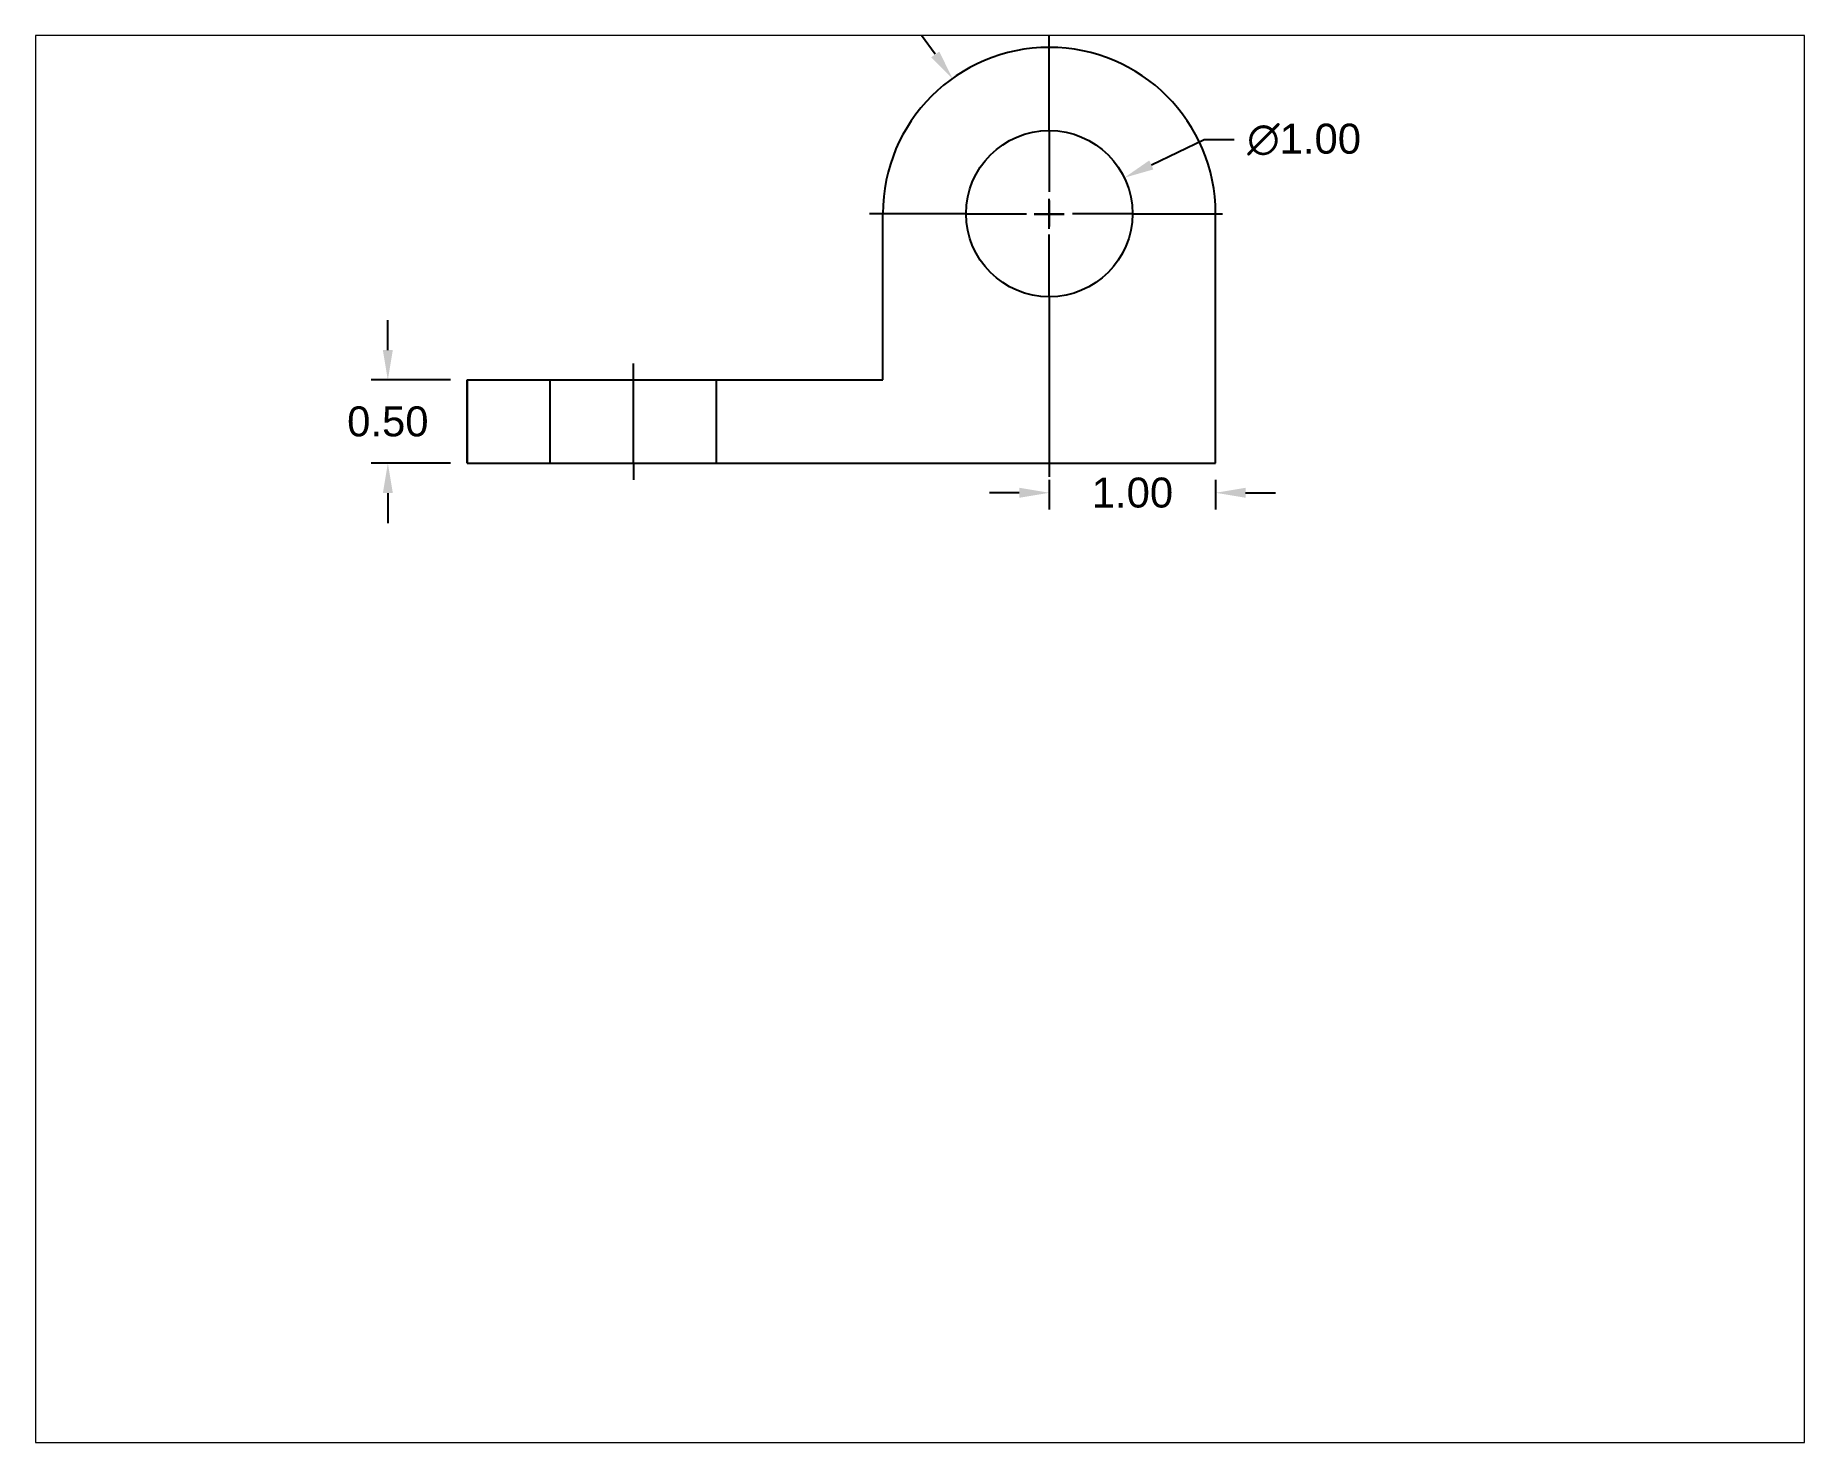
# Paper-space layout 'Layout1' of a CAD drawing. Header units: millimetres. Extents: x 1.04 to 9.33, y 0.83 to 7.43.
# The model-space entities are those that its viewports show. They can reach past a viewport. Long polylines and large blocks are cut down to what shows.
import ezdxf

# ---------------------------------------------------------------- set-up
doc = ezdxf.new("R2010")
doc.units = ezdxf.units.MM
doc.header["$LTSCALE"] = 2
doc.header["$MEASUREMENT"] = 0
for name, pattern in [('ACAD_ISO02W100', [15, 12, -3]), ('CENTERX2', [4, 2.5, -0.5, 0.5, -0.5]), ('HIDDENX2', [0.75, 0.5, -0.25])]:
    doc.linetypes.add(name, pattern=pattern)
doc.styles.get("Standard").update_dxf_attribs({"font": 'Arial.ttf'})
doc.dimstyles.get("Standard").update_dxf_attribs({"dimtxt": 0.18, "dimasz": 0.18, "dimexe": 0.1, "dimexo": 0.1, "dimgap": 0.09, "dimtad": 0, "dimtih": 1, "dimtoh": 1, "dimzin": 0, "dimdsep": 46, "dimtxsty": 'Standard', "dimcen": 0.09, "dimadec": 0, "dimazin": 0, "dimtfac": 1, "dimtix": 1, "dimtofl": 0, "dimtmove": 0, "dimatfit": 1, "dimfxl": 1, "dimtolj": 1, "dimtzin": 0, "dimarcsym": 0})

# ---------------------------------------------------------------- blocks, each defined once
blk = doc.blocks.new('*D91')
at = {"color": 0, "linetype": 'Continuous', "lineweight": -2, "ltscale": 2, "transparency": 16777216}
for p, q in [((11.225, 8.366), (11.543, 8.518)), ((11.543, 8.518), (11.723, 8.518)), ((10.611, 7.983), (10.611, 8.163)), ((10.521, 8.073), (10.701, 8.073))]:
    blk.add_line(p, q, dxfattribs=at)
at = {"color": 0, "linetype": 'Continuous', "lineweight": -3, "ltscale": 2, "transparency": 16777216}
blk.add_solid([(11.212, 8.393), (11.237, 8.339), (11.062, 8.289)], dxfattribs=at)
at = {"layer": 'Defpoints', "color": 0, "linetype": 'Continuous', "lineweight": -3, "ltscale": 2, "transparency": 16777216}
for p in [(11.062, 8.289), (10.16, 7.858)]:
    blk.add_point(p, dxfattribs=at)
at = {"color": 0, "linetype": 'Continuous', "lineweight": -3, "ltscale": 2, "transparency": 16777216, "insert": (12.143, 8.518), "char_height": 0.18, "attachment_point": 5}
blk.add_mtext('\\A1;∅1.00', dxfattribs=at)
blk = doc.blocks.new('*D93')
at = {"color": 0, "linetype": 'Continuous', "lineweight": -2, "ltscale": 2, "transparency": 16777216}
for p, q in [((6.635, 7.253), (6.635, 7.433)), ((7.011, 7.073), (6.535, 7.073)), ((7.011, 6.573), (6.535, 6.573)), ((6.635, 6.393), (6.635, 6.213))]:
    blk.add_line(p, q, dxfattribs=at)
at = {"color": 0, "linetype": 'Continuous', "lineweight": -3, "ltscale": 2, "transparency": 16777216}
for points in [[(6.605, 7.253), (6.665, 7.253), (6.635, 7.073)], [(6.605, 6.393), (6.665, 6.393), (6.635, 6.573)]]:
    blk.add_solid(points, dxfattribs=at)
at = {"layer": 'Defpoints', "color": 0, "linetype": 'Continuous', "lineweight": -3, "ltscale": 2, "transparency": 16777216}
for p in [(7.111, 7.073), (6.635, 6.573), (7.111, 6.573)]:
    blk.add_point(p, dxfattribs=at)
at = {"color": 0, "linetype": 'Continuous', "lineweight": -3, "ltscale": 2, "transparency": 16777216, "insert": (6.635, 6.823), "char_height": 0.18, "attachment_point": 5}
blk.add_mtext('\\A1;0.50', dxfattribs=at)
blk = doc.blocks.new('*D97')
at = {"color": 0, "linetype": 'Continuous', "lineweight": -2, "ltscale": 2, "transparency": 16777216}
for p, q in [((10.431, 6.395), (10.251, 6.395)), ((10.611, 6.473), (10.611, 6.295)), ((11.611, 6.473), (11.611, 6.295)), ((11.791, 6.395), (11.971, 6.395))]:
    blk.add_line(p, q, dxfattribs=at)
at = {"color": 0, "linetype": 'Continuous', "lineweight": -3, "ltscale": 2, "transparency": 16777216}
for points in [[(10.431, 6.425), (10.431, 6.365), (10.611, 6.395)], [(11.791, 6.425), (11.791, 6.365), (11.611, 6.395)]]:
    blk.add_solid(points, dxfattribs=at)
at = {"layer": 'Defpoints', "color": 0, "linetype": 'Continuous', "lineweight": -3, "ltscale": 2, "transparency": 16777216}
for p in [(10.611, 6.573), (11.611, 6.573), (11.611, 6.395)]:
    blk.add_point(p, dxfattribs=at)
at = {"color": 0, "linetype": 'Continuous', "lineweight": -3, "ltscale": 2, "transparency": 16777216, "insert": (11.111, 6.395), "char_height": 0.18, "attachment_point": 5}
blk.add_mtext('\\A1;1.00', dxfattribs=at)
blk = doc.blocks.new('*D88')
at = {"color": 0, "linetype": 'Continuous', "lineweight": -2, "ltscale": 2, "transparency": 16777216}
for p, q in [((9.744, 9.284), (9.564, 9.284)), ((9.925, 9.031), (9.744, 9.284)), ((10.611, 7.981), (10.611, 8.161)), ((10.521, 8.071), (10.701, 8.071))]:
    blk.add_line(p, q, dxfattribs=at)
at = {"color": 0, "linetype": 'Continuous', "lineweight": -3, "ltscale": 2, "transparency": 16777216}
blk.add_solid([(9.95, 9.048), (9.901, 9.013), (10.03, 8.884)], dxfattribs=at)
at = {"layer": 'Defpoints', "color": 0, "linetype": 'Continuous', "lineweight": -3, "ltscale": 2, "transparency": 16777216}
for p in [(10.03, 8.884), (10.611, 8.071)]:
    blk.add_point(p, dxfattribs=at)
at = {"color": 0, "linetype": 'Continuous', "lineweight": -3, "ltscale": 2, "transparency": 16777216, "insert": (9.155, 9.284), "char_height": 0.18, "attachment_point": 5}
blk.add_mtext('\\A1;R1.00', dxfattribs=at)

msp = doc.modelspace()

# ---------------------------------------------------------------- linework, layer by layer
at = {"linetype": 'ACAD_ISO02W100', "lineweight": -3}
for p, q in [((10.611, 8.573), (10.611, 9.149)), ((10.611, 8.152), (10.611, 7.995)), ((10.111, 8.073), (9.53, 8.073)), ((10.111, 8.073), (10.475, 8.073)), ((10.532, 8.073), (10.69, 8.073)), ((11.111, 8.073), (11.652, 8.073)), ((10.611, 7.573), (10.611, 7.948))]:
    msp.add_line(p, q, dxfattribs=at)
at = {"linetype": 'Continuous', "lineweight": -3}
for p, q in [((10.611, 8.573), (10.611, 8.204)), ((9.611, 7.073), (9.611, 8.073)), ((11.111, 8.073), (10.75, 8.073)), ((11.611, 6.573), (11.611, 8.073)), ((11.611, 6.573), (11.611, 8.073)), ((10.611, 7.573), (10.611, 6.491)), ((7.111, 7.073), (7.111, 6.573)), ((7.111, 6.573), (7.111, 7.073)), ((7.111, 7.073), (9.611, 7.073)), ((7.111, 6.573), (11.611, 6.573))]:
    msp.add_line(p, q, dxfattribs=at)
at = {"lineweight": -3}
for p, q in [((8.111, 7.073), (8.111, 7.173)), ((7.111, 6.573), (8.611, 6.573)), ((8.111, 6.573), (8.111, 6.473))]:
    msp.add_line(p, q, dxfattribs=at)
at = {"linetype": 'HIDDENX2', "lineweight": -3, "ltscale": 2}
for p, q in [((7.611, 6.573), (7.611, 7.073)), ((8.611, 6.573), (8.611, 7.073))]:
    msp.add_line(p, q, dxfattribs=at)
at = {"linetype": 'CENTERX2', "lineweight": -3, "ltscale": 1.5}
msp.add_line((8.111, 6.573), (8.111, 7.073), dxfattribs=at)
at = {"linetype": 'Continuous', "lineweight": -3}
msp.add_circle((10.611, 8.073), 0.5, dxfattribs=at)
msp.add_arc((10.611, 8.073), 1, 0, 180, dxfattribs=at)

# ---------------------------------------------------------------- dimensions: what is measured, and where the dimension line sits
at = {"linetype": 'Continuous', "lineweight": -3, "ltscale": 2}
dim = msp.add_radius_dim(center=(10.611, 8.071), mpoint=(10.03, 8.884), dimstyle='Standard', dxfattribs=at)
dim.commit()
dim.dimension.update_dxf_attribs({"geometry": '*D88', "text_midpoint": (9.155, 9.284), "dimtype": 164})
dim = msp.add_diameter_dim_2p(p1=(10.16, 7.858), p2=(11.062, 8.289), dimstyle='Standard', dxfattribs=at)
dim.commit()
dim.dimension.update_dxf_attribs({"geometry": '*D91', "text_midpoint": (12.143, 8.518), "dimtype": 163})
dim = msp.add_linear_dim(base=(6.635, 6.573), p1=(7.111, 7.073), p2=(7.111, 6.573), angle=90, dimstyle='Standard', dxfattribs=at)
dim.commit()
dim.dimension.update_dxf_attribs({"geometry": '*D93', "text_midpoint": (6.635, 6.823)})
dim = msp.add_linear_dim(base=(11.611, 6.395), p1=(10.611, 6.573), p2=(11.611, 6.573), dimstyle='Standard', dxfattribs=at)
dim.commit()
dim.dimension.update_dxf_attribs({"geometry": '*D97', "text_midpoint": (11.111, 6.395)})

psp = doc.layouts.get("Layout1")

# ---------------------------------------------------------------- viewports
at = {"layer": '0', "lineweight": -3}
psp.add_viewport(center=(5.1852, 4.125), size=(8.2963, 6.6), view_center_point=(9.8339, 4.9146), view_height=8.460662, dxfattribs=at)

doc.saveas('drawing.dxf')
